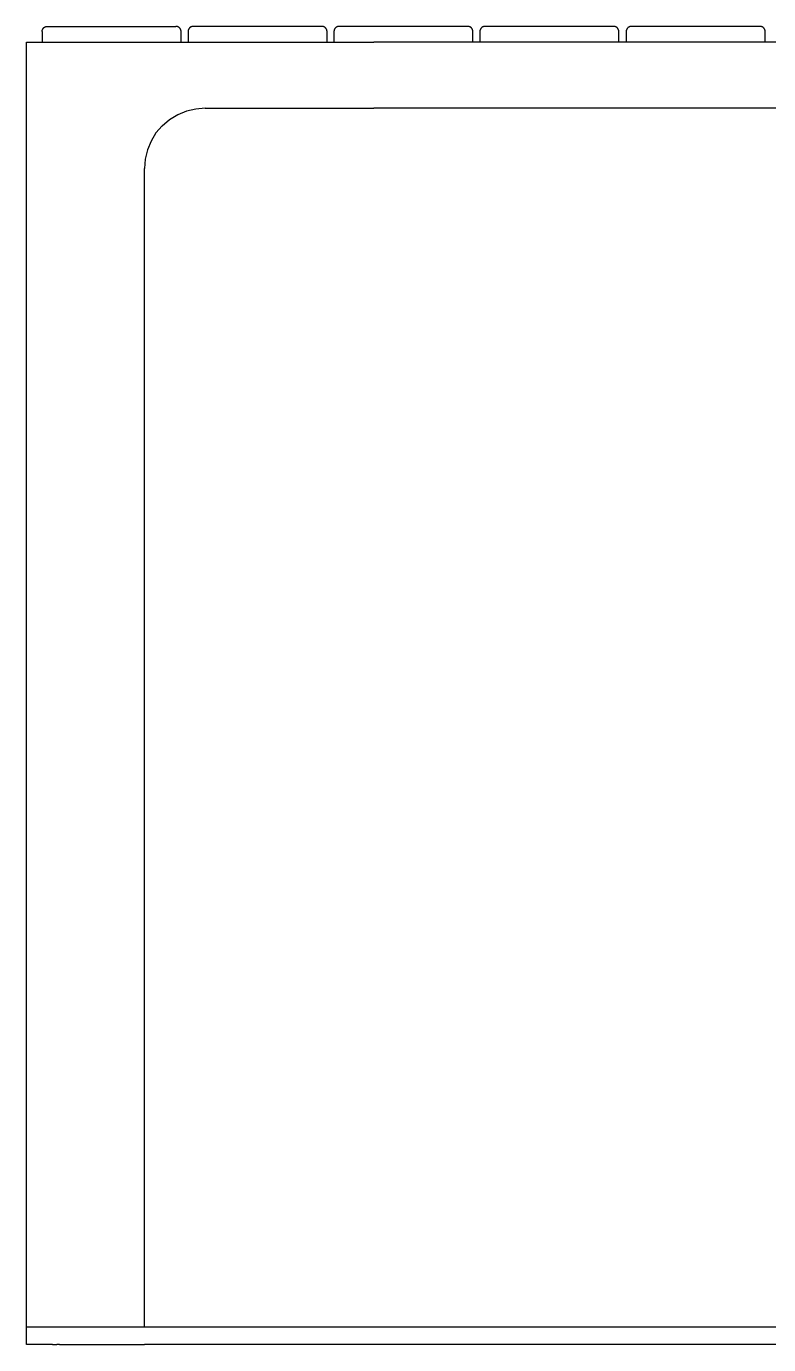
# Model space of a CAD drawing. Header units: millimetres. Extents: x 0 to 5466, y 0 to 3819.
# Drawn here: x 1096 to 1523, y 2344 to 3103 of the extents above; entities that cross this region are included whole.
import ezdxf

# ---------------------------------------------------------------- set-up
doc = ezdxf.new("R2010")
doc.units = ezdxf.units.MM
doc.header["$MEASUREMENT"] = 0
doc.layers.add('Domyślny', color=7, linetype='Continuous', true_color=0x000000)
doc.layers.add('Utwórz2D linie widoczne', color=7, linetype='Continuous', true_color=0x000000)

msp = doc.modelspace()

# ---------------------------------------------------------------- linework, layer by layer
at = {"layer": 'Domyślny'}
for p, q in [((1118.96, 2354.07, 3235.88), (1095.96, 2354.07, 3235.88)), ((1111.09, 2344.07, 3235.88), (1095.96, 2344.07, 3235.88))]:
    msp.add_line(p, q, dxfattribs=at)
at = {"layer": 'Utwórz2D linie widoczne'}
for p, q in [((1105.02, 3100.33, 3235.88), (1105.03, 3100.43, 3235.88)), ((1105.02, 3100.22, 3235.88), (1105.02, 3100.33, 3235.88)), ((1105.02, 3100.22, 3235.88), (1105.02, 3094.06, 3235.88)), ((1105.03, 3100.43, 3235.88), (1105.04, 3100.53, 3235.88)), ((1105.04, 3100.53, 3235.88), (1105.05, 3100.63, 3235.88)), ((1105.05, 3100.63, 3235.88), (1105.06, 3100.73, 3235.88)), ((1105.06, 3100.73, 3235.88), (1105.08, 3100.84, 3235.88)), ((1105.08, 3100.84, 3235.88), (1105.11, 3100.94, 3235.88)), ((1105.11, 3100.94, 3235.88), (1105.13, 3101.03, 3235.88)), ((1105.13, 3101.03, 3235.88), (1105.16, 3101.13, 3235.88)), ((1105.16, 3101.13, 3235.88), (1105.19, 3101.23, 3235.88)), ((1105.19, 3101.23, 3235.88), (1105.23, 3101.33, 3235.88)), ((1105.23, 3101.33, 3235.88), (1105.27, 3101.42, 3235.88)), ((1105.27, 3101.42, 3235.88), (1105.31, 3101.51, 3235.88)), ((1105.31, 3101.51, 3235.88), (1105.36, 3101.61, 3235.88)), ((1105.36, 3101.61, 3235.88), (1105.4, 3101.7, 3235.88)), ((1105.4, 3101.7, 3235.88), (1105.46, 3101.78, 3235.88)), ((1105.46, 3101.78, 3235.88), (1105.51, 3101.87, 3235.88)), ((1105.51, 3101.87, 3235.88), (1105.57, 3101.95, 3235.88)), ((1105.57, 3101.95, 3235.88), (1105.63, 3102.04, 3235.88)), ((1105.63, 3102.04, 3235.88), (1105.69, 3102.12, 3235.88)), ((1105.69, 3102.12, 3235.88), (1105.76, 3102.2, 3235.88)), ((1105.76, 3102.2, 3235.88), (1105.83, 3102.27, 3235.88)), ((1105.83, 3102.27, 3235.88), (1105.9, 3102.35, 3235.88)), ((1105.9, 3102.35, 3235.88), (1105.97, 3102.42, 3235.88)), ((1105.97, 3102.42, 3235.88), (1106.05, 3102.49, 3235.88)), ((1106.05, 3102.49, 3235.88), (1106.13, 3102.55, 3235.88)), ((1106.13, 3102.55, 3235.88), (1106.21, 3102.62, 3235.88)), ((1106.21, 3102.62, 3235.88), (1106.29, 3102.68, 3235.88)), ((1106.29, 3102.68, 3235.88), (1106.37, 3102.73, 3235.88)), ((1106.37, 3102.73, 3235.88), (1106.46, 3102.79, 3235.88)), ((1106.46, 3102.79, 3235.88), (1106.55, 3102.84, 3235.88)), ((1106.55, 3102.84, 3235.88), (1106.64, 3102.89, 3235.88)), ((1106.64, 3102.89, 3235.88), (1106.73, 3102.93, 3235.88)), ((1106.73, 3102.93, 3235.88), (1106.82, 3102.98, 3235.88)), ((1106.82, 3102.98, 3235.88), (1106.92, 3103.02, 3235.88)), ((1106.92, 3103.02, 3235.88), (1107.02, 3103.05, 3235.88)), ((1107.02, 3103.05, 3235.88), (1107.11, 3103.08, 3235.88)), ((1107.11, 3103.08, 3235.88), (1107.21, 3103.11, 3235.88)), ((1107.21, 3103.11, 3235.88), (1107.31, 3103.14, 3235.88)), ((1107.31, 3103.14, 3235.88), (1107.41, 3103.16, 3235.88)), ((1107.41, 3103.16, 3235.88), (1107.51, 3103.18, 3235.88)), ((1107.51, 3103.18, 3235.88), (1107.61, 3103.2, 3235.88)), ((1107.61, 3103.2, 3235.88), (1107.71, 3103.21, 3235.88)), ((1107.71, 3103.21, 3235.88), (1107.82, 3103.22, 3235.88)), ((1107.82, 3103.22, 3235.88), (1107.92, 3103.22, 3235.88)), ((1107.92, 3103.22, 3235.88), (1108.02, 3103.22, 3235.88)), ((1108.02, 3103.22, 3235.88), (1125.02, 3103.22, 3235.88)), ((1125.02, 3103.22, 3235.88), (1182.02, 3103.22, 3235.88)), ((1182.12, 3103.22, 3235.88), (1182.02, 3103.22, 3235.88)), ((1182.22, 3103.22, 3235.88), (1182.12, 3103.22, 3235.88)), ((1182.33, 3103.21, 3235.88), (1182.22, 3103.22, 3235.88)), ((1182.43, 3103.2, 3235.88), (1182.33, 3103.21, 3235.88)), ((1182.53, 3103.18, 3235.88), (1182.43, 3103.2, 3235.88)), ((1182.63, 3103.16, 3235.88), (1182.53, 3103.18, 3235.88)), ((1182.73, 3103.14, 3235.88), (1182.63, 3103.16, 3235.88)), ((1182.83, 3103.11, 3235.88), (1182.73, 3103.14, 3235.88)), ((1182.93, 3103.08, 3235.88), (1182.83, 3103.11, 3235.88)), ((1183.02, 3103.05, 3235.88), (1182.93, 3103.08, 3235.88)), ((1183.12, 3103.02, 3235.88), (1183.02, 3103.05, 3235.88)), ((1183.21, 3102.98, 3235.88), (1183.12, 3103.02, 3235.88)), ((1183.31, 3102.93, 3235.88), (1183.21, 3102.98, 3235.88)), ((1183.4, 3102.89, 3235.88), (1183.31, 3102.93, 3235.88)), ((1183.49, 3102.84, 3235.88), (1183.4, 3102.89, 3235.88)), ((1183.58, 3102.79, 3235.88), (1183.49, 3102.84, 3235.88)), ((1183.67, 3102.73, 3235.88), (1183.58, 3102.79, 3235.88)), ((1183.75, 3102.68, 3235.88), (1183.67, 3102.73, 3235.88)), ((1183.83, 3102.62, 3235.88), (1183.75, 3102.68, 3235.88)), ((1183.91, 3102.55, 3235.88), (1183.83, 3102.62, 3235.88)), ((1183.99, 3102.49, 3235.88), (1183.91, 3102.55, 3235.88)), ((1184.07, 3102.42, 3235.88), (1183.99, 3102.49, 3235.88)), ((1184.14, 3102.35, 3235.88), (1184.07, 3102.42, 3235.88)), ((1184.21, 3102.27, 3235.88), (1184.14, 3102.35, 3235.88)), ((1184.28, 3102.2, 3235.88), (1184.21, 3102.27, 3235.88)), ((1184.35, 3102.12, 3235.88), (1184.28, 3102.2, 3235.88)), ((1184.41, 3102.04, 3235.88), (1184.35, 3102.12, 3235.88)), ((1184.47, 3101.95, 3235.88), (1184.41, 3102.04, 3235.88)), ((1184.53, 3101.87, 3235.88), (1184.47, 3101.95, 3235.88)), ((1184.58, 3101.78, 3235.88), (1184.53, 3101.87, 3235.88)), ((1184.63, 3101.7, 3235.88), (1184.58, 3101.78, 3235.88)), ((1184.68, 3101.61, 3235.88), (1184.63, 3101.7, 3235.88)), ((1184.73, 3101.51, 3235.88), (1184.68, 3101.61, 3235.88)), ((1184.77, 3101.42, 3235.88), (1184.73, 3101.51, 3235.88)), ((1184.81, 3101.33, 3235.88), (1184.77, 3101.42, 3235.88)), ((1184.85, 3101.23, 3235.88), (1184.81, 3101.33, 3235.88)), ((1184.88, 3101.13, 3235.88), (1184.85, 3101.23, 3235.88)), ((1184.91, 3101.03, 3235.88), (1184.88, 3101.13, 3235.88)), ((1184.93, 3100.94, 3235.88), (1184.91, 3101.03, 3235.88)), ((1184.96, 3100.84, 3235.88), (1184.93, 3100.94, 3235.88)), ((1184.98, 3100.73, 3235.88), (1184.96, 3100.84, 3235.88)), ((1184.99, 3100.63, 3235.88), (1184.98, 3100.73, 3235.88)), ((1185, 3100.53, 3235.88), (1184.99, 3100.63, 3235.88)), ((1185.01, 3100.43, 3235.88), (1185, 3100.53, 3235.88)), ((1185.02, 3100.33, 3235.88), (1185.01, 3100.43, 3235.88)), ((1185.02, 3100.22, 3235.88), (1185.02, 3100.33, 3235.88)), ((1185.02, 3094.06, 3235.88), (1185.02, 3100.22, 3235.88)), ((1189.03, 3100.43, 3235.88), (1189.02, 3100.33, 3235.88)), ((1189.02, 3100.33, 3235.88), (1189.02, 3100.22, 3235.88)), ((1189.02, 3100.22, 3235.88), (1189.02, 3094.06, 3235.88)), ((1189.04, 3100.53, 3235.88), (1189.03, 3100.43, 3235.88)), ((1189.05, 3100.63, 3235.88), (1189.04, 3100.53, 3235.88)), ((1189.06, 3100.73, 3235.88), (1189.05, 3100.63, 3235.88)), ((1189.08, 3100.84, 3235.88), (1189.06, 3100.73, 3235.88)), ((1189.11, 3100.94, 3235.88), (1189.08, 3100.84, 3235.88)), ((1189.13, 3101.03, 3235.88), (1189.11, 3100.94, 3235.88)), ((1189.16, 3101.13, 3235.88), (1189.13, 3101.03, 3235.88)), ((1189.19, 3101.23, 3235.88), (1189.16, 3101.13, 3235.88)), ((1189.23, 3101.33, 3235.88), (1189.19, 3101.23, 3235.88)), ((1189.27, 3101.42, 3235.88), (1189.23, 3101.33, 3235.88)), ((1189.31, 3101.51, 3235.88), (1189.27, 3101.42, 3235.88)), ((1189.36, 3101.61, 3235.88), (1189.31, 3101.51, 3235.88)), ((1189.4, 3101.7, 3235.88), (1189.36, 3101.61, 3235.88)), ((1189.46, 3101.78, 3235.88), (1189.4, 3101.7, 3235.88)), ((1189.51, 3101.87, 3235.88), (1189.46, 3101.78, 3235.88)), ((1189.57, 3101.95, 3235.88), (1189.51, 3101.87, 3235.88)), ((1189.63, 3102.04, 3235.88), (1189.57, 3101.95, 3235.88)), ((1189.69, 3102.12, 3235.88), (1189.63, 3102.04, 3235.88)), ((1189.76, 3102.2, 3235.88), (1189.69, 3102.12, 3235.88)), ((1189.83, 3102.27, 3235.88), (1189.76, 3102.2, 3235.88)), ((1189.9, 3102.35, 3235.88), (1189.83, 3102.27, 3235.88)), ((1189.97, 3102.42, 3235.88), (1189.9, 3102.35, 3235.88)), ((1190.05, 3102.49, 3235.88), (1189.97, 3102.42, 3235.88)), ((1190.13, 3102.55, 3235.88), (1190.05, 3102.49, 3235.88)), ((1190.21, 3102.62, 3235.88), (1190.13, 3102.55, 3235.88)), ((1190.29, 3102.68, 3235.88), (1190.21, 3102.62, 3235.88)), ((1190.37, 3102.73, 3235.88), (1190.29, 3102.68, 3235.88)), ((1190.46, 3102.79, 3235.88), (1190.37, 3102.73, 3235.88)), ((1190.55, 3102.84, 3235.88), (1190.46, 3102.79, 3235.88)), ((1190.64, 3102.89, 3235.88), (1190.55, 3102.84, 3235.88)), ((1190.73, 3102.93, 3235.88), (1190.64, 3102.89, 3235.88)), ((1190.82, 3102.98, 3235.88), (1190.73, 3102.93, 3235.88)), ((1190.92, 3103.02, 3235.88), (1190.82, 3102.98, 3235.88)), ((1191.02, 3103.05, 3235.88), (1190.92, 3103.02, 3235.88)), ((1191.11, 3103.08, 3235.88), (1191.02, 3103.05, 3235.88)), ((1191.21, 3103.11, 3235.88), (1191.11, 3103.08, 3235.88)), ((1191.31, 3103.14, 3235.88), (1191.21, 3103.11, 3235.88)), ((1191.41, 3103.16, 3235.88), (1191.31, 3103.14, 3235.88)), ((1191.51, 3103.18, 3235.88), (1191.41, 3103.16, 3235.88)), ((1191.61, 3103.2, 3235.88), (1191.51, 3103.18, 3235.88)), ((1191.71, 3103.21, 3235.88), (1191.61, 3103.2, 3235.88)), ((1191.82, 3103.22, 3235.88), (1191.71, 3103.21, 3235.88)), ((1191.92, 3103.22, 3235.88), (1191.82, 3103.22, 3235.88)), ((1192.02, 3103.22, 3235.88), (1191.92, 3103.22, 3235.88)), ((1266.02, 3103.22, 3235.88), (1192.02, 3103.22, 3235.88)), ((1266.12, 3103.22, 3235.88), (1266.02, 3103.22, 3235.88)), ((1266.22, 3103.22, 3235.88), (1266.12, 3103.22, 3235.88)), ((1266.33, 3103.21, 3235.88), (1266.22, 3103.22, 3235.88)), ((1266.43, 3103.2, 3235.88), (1266.33, 3103.21, 3235.88)), ((1266.53, 3103.18, 3235.88), (1266.43, 3103.2, 3235.88)), ((1266.63, 3103.16, 3235.88), (1266.53, 3103.18, 3235.88)), ((1266.73, 3103.14, 3235.88), (1266.63, 3103.16, 3235.88)), ((1266.83, 3103.11, 3235.88), (1266.73, 3103.14, 3235.88)), ((1266.93, 3103.08, 3235.88), (1266.83, 3103.11, 3235.88)), ((1267.02, 3103.05, 3235.88), (1266.93, 3103.08, 3235.88)), ((1267.12, 3103.02, 3235.88), (1267.02, 3103.05, 3235.88)), ((1267.21, 3102.98, 3235.88), (1267.12, 3103.02, 3235.88)), ((1267.31, 3102.93, 3235.88), (1267.21, 3102.98, 3235.88)), ((1267.4, 3102.89, 3235.88), (1267.31, 3102.93, 3235.88)), ((1267.49, 3102.84, 3235.88), (1267.4, 3102.89, 3235.88)), ((1267.58, 3102.79, 3235.88), (1267.49, 3102.84, 3235.88)), ((1267.67, 3102.73, 3235.88), (1267.58, 3102.79, 3235.88)), ((1267.75, 3102.68, 3235.88), (1267.67, 3102.73, 3235.88)), ((1267.83, 3102.62, 3235.88), (1267.75, 3102.68, 3235.88)), ((1267.91, 3102.55, 3235.88), (1267.83, 3102.62, 3235.88)), ((1267.99, 3102.49, 3235.88), (1267.91, 3102.55, 3235.88)), ((1268.07, 3102.42, 3235.88), (1267.99, 3102.49, 3235.88)), ((1268.14, 3102.35, 3235.88), (1268.07, 3102.42, 3235.88)), ((1268.21, 3102.27, 3235.88), (1268.14, 3102.35, 3235.88)), ((1268.28, 3102.2, 3235.88), (1268.21, 3102.27, 3235.88)), ((1268.35, 3102.12, 3235.88), (1268.28, 3102.2, 3235.88)), ((1268.41, 3102.04, 3235.88), (1268.35, 3102.12, 3235.88)), ((1268.47, 3101.95, 3235.88), (1268.41, 3102.04, 3235.88)), ((1268.53, 3101.87, 3235.88), (1268.47, 3101.95, 3235.88)), ((1268.58, 3101.78, 3235.88), (1268.53, 3101.87, 3235.88)), ((1268.63, 3101.7, 3235.88), (1268.58, 3101.78, 3235.88)), ((1268.68, 3101.61, 3235.88), (1268.63, 3101.7, 3235.88)), ((1268.73, 3101.51, 3235.88), (1268.68, 3101.61, 3235.88)), ((1268.77, 3101.42, 3235.88), (1268.73, 3101.51, 3235.88)), ((1268.81, 3101.33, 3235.88), (1268.77, 3101.42, 3235.88)), ((1268.85, 3101.23, 3235.88), (1268.81, 3101.33, 3235.88)), ((1268.88, 3101.13, 3235.88), (1268.85, 3101.23, 3235.88)), ((1268.91, 3101.03, 3235.88), (1268.88, 3101.13, 3235.88)), ((1268.93, 3100.94, 3235.88), (1268.91, 3101.03, 3235.88)), ((1268.96, 3100.84, 3235.88), (1268.93, 3100.94, 3235.88)), ((1268.98, 3100.73, 3235.88), (1268.96, 3100.84, 3235.88)), ((1268.99, 3100.63, 3235.88), (1268.98, 3100.73, 3235.88)), ((1269, 3100.53, 3235.88), (1268.99, 3100.63, 3235.88)), ((1269.01, 3100.43, 3235.88), (1269, 3100.53, 3235.88)), ((1269.02, 3100.33, 3235.88), (1269.01, 3100.43, 3235.88)), ((1269.02, 3100.22, 3235.88), (1269.02, 3100.33, 3235.88)), ((1269.02, 3094.06, 3235.88), (1269.02, 3100.22, 3235.88)), ((1272.99, 3100.33, 3235.88), (1272.98, 3100.22, 3235.88)), ((1272.98, 3100.22, 3235.88), (1272.98, 3094.06, 3235.88)), ((1273, 3100.53, 3235.88), (1272.99, 3100.43, 3235.88)), ((1272.99, 3100.43, 3235.88), (1272.99, 3100.33, 3235.88)), ((1273.01, 3100.63, 3235.88), (1273, 3100.53, 3235.88)), ((1273.03, 3100.73, 3235.88), (1273.01, 3100.63, 3235.88)), ((1273.05, 3100.84, 3235.88), (1273.03, 3100.73, 3235.88)), ((1273.07, 3100.94, 3235.88), (1273.05, 3100.84, 3235.88)), ((1273.1, 3101.03, 3235.88), (1273.07, 3100.94, 3235.88)), ((1273.12, 3101.13, 3235.88), (1273.1, 3101.03, 3235.88)), ((1273.16, 3101.23, 3235.88), (1273.12, 3101.13, 3235.88)), ((1273.19, 3101.33, 3235.88), (1273.16, 3101.23, 3235.88)), ((1273.23, 3101.42, 3235.88), (1273.19, 3101.33, 3235.88)), ((1273.27, 3101.51, 3235.88), (1273.23, 3101.42, 3235.88)), ((1273.32, 3101.61, 3235.88), (1273.27, 3101.51, 3235.88)), ((1273.37, 3101.7, 3235.88), (1273.32, 3101.61, 3235.88)), ((1273.42, 3101.78, 3235.88), (1273.37, 3101.7, 3235.88)), ((1273.48, 3101.87, 3235.88), (1273.42, 3101.78, 3235.88)), ((1273.53, 3101.95, 3235.88), (1273.48, 3101.87, 3235.88)), ((1273.59, 3102.04, 3235.88), (1273.53, 3101.95, 3235.88)), ((1273.66, 3102.12, 3235.88), (1273.59, 3102.04, 3235.88)), ((1273.72, 3102.2, 3235.88), (1273.66, 3102.12, 3235.88)), ((1273.79, 3102.27, 3235.88), (1273.72, 3102.2, 3235.88)), ((1273.86, 3102.35, 3235.88), (1273.79, 3102.27, 3235.88)), ((1273.94, 3102.42, 3235.88), (1273.86, 3102.35, 3235.88)), ((1274.01, 3102.49, 3235.88), (1273.94, 3102.42, 3235.88)), ((1274.09, 3102.55, 3235.88), (1274.01, 3102.49, 3235.88)), ((1274.17, 3102.62, 3235.88), (1274.09, 3102.55, 3235.88)), ((1274.25, 3102.68, 3235.88), (1274.17, 3102.62, 3235.88)), ((1274.34, 3102.73, 3235.88), (1274.25, 3102.68, 3235.88)), ((1274.43, 3102.79, 3235.88), (1274.34, 3102.73, 3235.88)), ((1274.51, 3102.84, 3235.88), (1274.43, 3102.79, 3235.88)), ((1274.6, 3102.89, 3235.88), (1274.51, 3102.84, 3235.88)), ((1274.7, 3102.93, 3235.88), (1274.6, 3102.89, 3235.88)), ((1274.79, 3102.98, 3235.88), (1274.7, 3102.93, 3235.88)), ((1274.88, 3103.02, 3235.88), (1274.79, 3102.98, 3235.88)), ((1274.98, 3103.05, 3235.88), (1274.88, 3103.02, 3235.88)), ((1275.08, 3103.08, 3235.88), (1274.98, 3103.05, 3235.88)), ((1275.17, 3103.11, 3235.88), (1275.08, 3103.08, 3235.88)), ((1275.27, 3103.14, 3235.88), (1275.17, 3103.11, 3235.88)), ((1275.37, 3103.16, 3235.88), (1275.27, 3103.14, 3235.88)), ((1275.47, 3103.18, 3235.88), (1275.37, 3103.16, 3235.88)), ((1275.58, 3103.2, 3235.88), (1275.47, 3103.18, 3235.88)), ((1275.68, 3103.21, 3235.88), (1275.58, 3103.2, 3235.88)), ((1275.78, 3103.22, 3235.88), (1275.68, 3103.21, 3235.88)), ((1275.88, 3103.22, 3235.88), (1275.78, 3103.22, 3235.88)), ((1275.98, 3103.22, 3235.88), (1275.88, 3103.22, 3235.88)), ((1349.98, 3103.22, 3235.88), (1275.98, 3103.22, 3235.88)), ((1350.09, 3103.22, 3235.88), (1349.98, 3103.22, 3235.88)), ((1350.19, 3103.22, 3235.88), (1350.09, 3103.22, 3235.88)), ((1350.29, 3103.21, 3235.88), (1350.19, 3103.22, 3235.88)), ((1350.39, 3103.2, 3235.88), (1350.29, 3103.21, 3235.88)), ((1350.49, 3103.18, 3235.88), (1350.39, 3103.2, 3235.88)), ((1350.59, 3103.16, 3235.88), (1350.49, 3103.18, 3235.88)), ((1350.69, 3103.14, 3235.88), (1350.59, 3103.16, 3235.88)), ((1350.79, 3103.11, 3235.88), (1350.69, 3103.14, 3235.88)), ((1350.89, 3103.08, 3235.88), (1350.79, 3103.11, 3235.88)), ((1350.99, 3103.05, 3235.88), (1350.89, 3103.08, 3235.88)), ((1351.08, 3103.02, 3235.88), (1350.99, 3103.05, 3235.88)), ((1351.18, 3102.98, 3235.88), (1351.08, 3103.02, 3235.88)), ((1351.27, 3102.93, 3235.88), (1351.18, 3102.98, 3235.88)), ((1351.36, 3102.89, 3235.88), (1351.27, 3102.93, 3235.88)), ((1351.45, 3102.84, 3235.88), (1351.36, 3102.89, 3235.88)), ((1351.54, 3102.79, 3235.88), (1351.45, 3102.84, 3235.88)), ((1351.63, 3102.73, 3235.88), (1351.54, 3102.79, 3235.88)), ((1351.71, 3102.68, 3235.88), (1351.63, 3102.73, 3235.88)), ((1351.8, 3102.62, 3235.88), (1351.71, 3102.68, 3235.88)), ((1351.88, 3102.55, 3235.88), (1351.8, 3102.62, 3235.88)), ((1351.96, 3102.49, 3235.88), (1351.88, 3102.55, 3235.88)), ((1352.03, 3102.42, 3235.88), (1351.96, 3102.49, 3235.88)), ((1352.11, 3102.35, 3235.88), (1352.03, 3102.42, 3235.88)), ((1352.18, 3102.27, 3235.88), (1352.11, 3102.35, 3235.88)), ((1352.25, 3102.2, 3235.88), (1352.18, 3102.27, 3235.88)), ((1352.31, 3102.12, 3235.88), (1352.25, 3102.2, 3235.88)), ((1352.37, 3102.04, 3235.88), (1352.31, 3102.12, 3235.88)), ((1352.44, 3101.95, 3235.88), (1352.37, 3102.04, 3235.88)), ((1352.49, 3101.87, 3235.88), (1352.44, 3101.95, 3235.88)), ((1352.55, 3101.78, 3235.88), (1352.49, 3101.87, 3235.88)), ((1352.6, 3101.7, 3235.88), (1352.55, 3101.78, 3235.88)), ((1352.65, 3101.61, 3235.88), (1352.6, 3101.7, 3235.88)), ((1352.69, 3101.51, 3235.88), (1352.65, 3101.61, 3235.88)), ((1352.74, 3101.42, 3235.88), (1352.69, 3101.51, 3235.88)), ((1352.78, 3101.33, 3235.88), (1352.74, 3101.42, 3235.88)), ((1352.81, 3101.23, 3235.88), (1352.78, 3101.33, 3235.88)), ((1352.84, 3101.13, 3235.88), (1352.81, 3101.23, 3235.88)), ((1352.87, 3101.03, 3235.88), (1352.84, 3101.13, 3235.88)), ((1352.9, 3100.94, 3235.88), (1352.87, 3101.03, 3235.88)), ((1352.92, 3100.84, 3235.88), (1352.9, 3100.94, 3235.88)), ((1352.94, 3100.73, 3235.88), (1352.92, 3100.84, 3235.88)), ((1352.96, 3100.63, 3235.88), (1352.94, 3100.73, 3235.88)), ((1352.97, 3100.53, 3235.88), (1352.96, 3100.63, 3235.88)), ((1352.98, 3100.43, 3235.88), (1352.97, 3100.53, 3235.88)), ((1352.98, 3100.33, 3235.88), (1352.98, 3100.43, 3235.88)), ((1352.98, 3100.22, 3235.88), (1352.98, 3100.33, 3235.88)), ((1352.98, 3094.06, 3235.88), (1352.98, 3100.22, 3235.88)), ((1356.99, 3100.33, 3235.88), (1356.98, 3100.22, 3235.88)), ((1356.98, 3100.22, 3235.88), (1356.98, 3094.06, 3235.88)), ((1357, 3100.53, 3235.88), (1356.99, 3100.43, 3235.88)), ((1356.99, 3100.43, 3235.88), (1356.99, 3100.33, 3235.88)), ((1357.01, 3100.63, 3235.88), (1357, 3100.53, 3235.88)), ((1357.03, 3100.73, 3235.88), (1357.01, 3100.63, 3235.88)), ((1357.05, 3100.84, 3235.88), (1357.03, 3100.73, 3235.88)), ((1357.07, 3100.94, 3235.88), (1357.05, 3100.84, 3235.88)), ((1357.1, 3101.03, 3235.88), (1357.07, 3100.94, 3235.88)), ((1357.12, 3101.13, 3235.88), (1357.1, 3101.03, 3235.88)), ((1357.16, 3101.23, 3235.88), (1357.12, 3101.13, 3235.88)), ((1357.19, 3101.33, 3235.88), (1357.16, 3101.23, 3235.88)), ((1357.23, 3101.42, 3235.88), (1357.19, 3101.33, 3235.88)), ((1357.27, 3101.51, 3235.88), (1357.23, 3101.42, 3235.88)), ((1357.32, 3101.61, 3235.88), (1357.27, 3101.51, 3235.88)), ((1357.37, 3101.7, 3235.88), (1357.32, 3101.61, 3235.88)), ((1357.42, 3101.78, 3235.88), (1357.37, 3101.7, 3235.88)), ((1357.48, 3101.87, 3235.88), (1357.42, 3101.78, 3235.88)), ((1357.53, 3101.95, 3235.88), (1357.48, 3101.87, 3235.88)), ((1357.59, 3102.04, 3235.88), (1357.53, 3101.95, 3235.88)), ((1357.66, 3102.12, 3235.88), (1357.59, 3102.04, 3235.88)), ((1357.72, 3102.2, 3235.88), (1357.66, 3102.12, 3235.88)), ((1357.79, 3102.27, 3235.88), (1357.72, 3102.2, 3235.88)), ((1357.86, 3102.35, 3235.88), (1357.79, 3102.27, 3235.88)), ((1357.94, 3102.42, 3235.88), (1357.86, 3102.35, 3235.88)), ((1358.01, 3102.49, 3235.88), (1357.94, 3102.42, 3235.88)), ((1358.09, 3102.55, 3235.88), (1358.01, 3102.49, 3235.88)), ((1358.17, 3102.62, 3235.88), (1358.09, 3102.55, 3235.88)), ((1358.25, 3102.68, 3235.88), (1358.17, 3102.62, 3235.88)), ((1358.34, 3102.73, 3235.88), (1358.25, 3102.68, 3235.88)), ((1358.43, 3102.79, 3235.88), (1358.34, 3102.73, 3235.88)), ((1358.51, 3102.84, 3235.88), (1358.43, 3102.79, 3235.88)), ((1358.6, 3102.89, 3235.88), (1358.51, 3102.84, 3235.88)), ((1358.7, 3102.93, 3235.88), (1358.6, 3102.89, 3235.88)), ((1358.79, 3102.98, 3235.88), (1358.7, 3102.93, 3235.88)), ((1358.88, 3103.02, 3235.88), (1358.79, 3102.98, 3235.88)), ((1358.98, 3103.05, 3235.88), (1358.88, 3103.02, 3235.88)), ((1359.08, 3103.08, 3235.88), (1358.98, 3103.05, 3235.88)), ((1359.17, 3103.11, 3235.88), (1359.08, 3103.08, 3235.88)), ((1359.27, 3103.14, 3235.88), (1359.17, 3103.11, 3235.88)), ((1359.37, 3103.16, 3235.88), (1359.27, 3103.14, 3235.88)), ((1359.47, 3103.18, 3235.88), (1359.37, 3103.16, 3235.88)), ((1359.58, 3103.2, 3235.88), (1359.47, 3103.18, 3235.88)), ((1359.68, 3103.21, 3235.88), (1359.58, 3103.2, 3235.88)), ((1359.78, 3103.22, 3235.88), (1359.68, 3103.21, 3235.88)), ((1359.88, 3103.22, 3235.88), (1359.78, 3103.22, 3235.88)), ((1359.98, 3103.22, 3235.88), (1359.88, 3103.22, 3235.88)), ((1433.98, 3103.22, 3235.88), (1359.98, 3103.22, 3235.88)), ((1434.09, 3103.22, 3235.88), (1433.98, 3103.22, 3235.88)), ((1434.19, 3103.22, 3235.88), (1434.09, 3103.22, 3235.88)), ((1434.29, 3103.21, 3235.88), (1434.19, 3103.22, 3235.88)), ((1434.39, 3103.2, 3235.88), (1434.29, 3103.21, 3235.88)), ((1434.49, 3103.18, 3235.88), (1434.39, 3103.2, 3235.88)), ((1434.59, 3103.16, 3235.88), (1434.49, 3103.18, 3235.88)), ((1434.69, 3103.14, 3235.88), (1434.59, 3103.16, 3235.88)), ((1434.79, 3103.11, 3235.88), (1434.69, 3103.14, 3235.88)), ((1434.89, 3103.08, 3235.88), (1434.79, 3103.11, 3235.88)), ((1434.99, 3103.05, 3235.88), (1434.89, 3103.08, 3235.88)), ((1435.08, 3103.02, 3235.88), (1434.99, 3103.05, 3235.88)), ((1435.18, 3102.98, 3235.88), (1435.08, 3103.02, 3235.88)), ((1435.27, 3102.93, 3235.88), (1435.18, 3102.98, 3235.88)), ((1435.36, 3102.89, 3235.88), (1435.27, 3102.93, 3235.88)), ((1435.45, 3102.84, 3235.88), (1435.36, 3102.89, 3235.88)), ((1435.54, 3102.79, 3235.88), (1435.45, 3102.84, 3235.88)), ((1435.63, 3102.73, 3235.88), (1435.54, 3102.79, 3235.88)), ((1435.71, 3102.68, 3235.88), (1435.63, 3102.73, 3235.88)), ((1435.8, 3102.62, 3235.88), (1435.71, 3102.68, 3235.88)), ((1435.88, 3102.55, 3235.88), (1435.8, 3102.62, 3235.88)), ((1435.96, 3102.49, 3235.88), (1435.88, 3102.55, 3235.88)), ((1436.03, 3102.42, 3235.88), (1435.96, 3102.49, 3235.88)), ((1436.11, 3102.35, 3235.88), (1436.03, 3102.42, 3235.88)), ((1436.18, 3102.27, 3235.88), (1436.11, 3102.35, 3235.88)), ((1436.25, 3102.2, 3235.88), (1436.18, 3102.27, 3235.88)), ((1436.31, 3102.12, 3235.88), (1436.25, 3102.2, 3235.88)), ((1436.37, 3102.04, 3235.88), (1436.31, 3102.12, 3235.88)), ((1436.44, 3101.95, 3235.88), (1436.37, 3102.04, 3235.88)), ((1436.49, 3101.87, 3235.88), (1436.44, 3101.95, 3235.88)), ((1436.55, 3101.78, 3235.88), (1436.49, 3101.87, 3235.88)), ((1436.6, 3101.7, 3235.88), (1436.55, 3101.78, 3235.88)), ((1436.65, 3101.61, 3235.88), (1436.6, 3101.7, 3235.88)), ((1436.69, 3101.51, 3235.88), (1436.65, 3101.61, 3235.88)), ((1436.74, 3101.42, 3235.88), (1436.69, 3101.51, 3235.88)), ((1436.78, 3101.33, 3235.88), (1436.74, 3101.42, 3235.88)), ((1436.81, 3101.23, 3235.88), (1436.78, 3101.33, 3235.88)), ((1436.84, 3101.13, 3235.88), (1436.81, 3101.23, 3235.88)), ((1436.87, 3101.03, 3235.88), (1436.84, 3101.13, 3235.88)), ((1436.9, 3100.94, 3235.88), (1436.87, 3101.03, 3235.88)), ((1436.92, 3100.84, 3235.88), (1436.9, 3100.94, 3235.88)), ((1436.94, 3100.73, 3235.88), (1436.92, 3100.84, 3235.88)), ((1436.96, 3100.63, 3235.88), (1436.94, 3100.73, 3235.88)), ((1436.97, 3100.53, 3235.88), (1436.96, 3100.63, 3235.88)), ((1436.98, 3100.43, 3235.88), (1436.97, 3100.53, 3235.88)), ((1436.98, 3100.33, 3235.88), (1436.98, 3100.43, 3235.88)), ((1436.98, 3100.22, 3235.88), (1436.98, 3100.33, 3235.88)), ((1436.98, 3094.06, 3235.88), (1436.98, 3100.22, 3235.88)), ((1441.23, 3100.43, 3235.88), (1441.22, 3100.33, 3235.88)), ((1441.22, 3100.33, 3235.88), (1441.22, 3100.22, 3235.88)), ((1441.22, 3100.22, 3235.88), (1441.22, 3094.06, 3235.88)), ((1441.25, 3100.63, 3235.88), (1441.23, 3100.53, 3235.88)), ((1441.23, 3100.53, 3235.88), (1441.23, 3100.43, 3235.88)), ((1441.26, 3100.73, 3235.88), (1441.25, 3100.63, 3235.88)), ((1441.28, 3100.84, 3235.88), (1441.26, 3100.73, 3235.88)), ((1441.3, 3100.94, 3235.88), (1441.28, 3100.84, 3235.88)), ((1441.33, 3101.03, 3235.88), (1441.3, 3100.94, 3235.88)), ((1441.36, 3101.13, 3235.88), (1441.33, 3101.03, 3235.88)), ((1441.39, 3101.23, 3235.88), (1441.36, 3101.13, 3235.88)), ((1441.43, 3101.33, 3235.88), (1441.39, 3101.23, 3235.88)), ((1441.47, 3101.42, 3235.88), (1441.43, 3101.33, 3235.88)), ((1441.51, 3101.51, 3235.88), (1441.47, 3101.42, 3235.88)), ((1441.56, 3101.61, 3235.88), (1441.51, 3101.51, 3235.88)), ((1441.6, 3101.7, 3235.88), (1441.56, 3101.61, 3235.88)), ((1441.66, 3101.78, 3235.88), (1441.6, 3101.7, 3235.88)), ((1441.71, 3101.87, 3235.88), (1441.66, 3101.78, 3235.88)), ((1441.77, 3101.95, 3235.88), (1441.71, 3101.87, 3235.88)), ((1441.83, 3102.04, 3235.88), (1441.77, 3101.95, 3235.88)), ((1441.89, 3102.12, 3235.88), (1441.83, 3102.04, 3235.88)), ((1441.96, 3102.2, 3235.88), (1441.89, 3102.12, 3235.88)), ((1442.03, 3102.27, 3235.88), (1441.96, 3102.2, 3235.88)), ((1442.1, 3102.35, 3235.88), (1442.03, 3102.27, 3235.88)), ((1442.17, 3102.42, 3235.88), (1442.1, 3102.35, 3235.88)), ((1442.25, 3102.49, 3235.88), (1442.17, 3102.42, 3235.88)), ((1442.33, 3102.55, 3235.88), (1442.25, 3102.49, 3235.88)), ((1442.41, 3102.62, 3235.88), (1442.33, 3102.55, 3235.88)), ((1442.49, 3102.68, 3235.88), (1442.41, 3102.62, 3235.88)), ((1442.57, 3102.73, 3235.88), (1442.49, 3102.68, 3235.88)), ((1442.66, 3102.79, 3235.88), (1442.57, 3102.73, 3235.88)), ((1442.75, 3102.84, 3235.88), (1442.66, 3102.79, 3235.88)), ((1442.84, 3102.89, 3235.88), (1442.75, 3102.84, 3235.88)), ((1442.93, 3102.93, 3235.88), (1442.84, 3102.89, 3235.88)), ((1443.02, 3102.98, 3235.88), (1442.93, 3102.93, 3235.88)), ((1443.12, 3103.02, 3235.88), (1443.02, 3102.98, 3235.88)), ((1443.21, 3103.05, 3235.88), (1443.12, 3103.02, 3235.88)), ((1443.31, 3103.08, 3235.88), (1443.21, 3103.05, 3235.88)), ((1443.41, 3103.11, 3235.88), (1443.31, 3103.08, 3235.88)), ((1443.51, 3103.14, 3235.88), (1443.41, 3103.11, 3235.88)), ((1443.61, 3103.16, 3235.88), (1443.51, 3103.14, 3235.88)), ((1443.71, 3103.18, 3235.88), (1443.61, 3103.16, 3235.88)), ((1443.81, 3103.2, 3235.88), (1443.71, 3103.18, 3235.88)), ((1443.91, 3103.21, 3235.88), (1443.81, 3103.2, 3235.88)), ((1444.01, 3103.22, 3235.88), (1443.91, 3103.21, 3235.88)), ((1444.12, 3103.22, 3235.88), (1444.01, 3103.22, 3235.88)), ((1444.22, 3103.22, 3235.88), (1444.12, 3103.22, 3235.88)), ((1518.22, 3103.22, 3235.88), (1444.22, 3103.22, 3235.88)), ((1518.32, 3103.22, 3235.88), (1518.22, 3103.22, 3235.88)), ((1518.42, 3103.22, 3235.88), (1518.32, 3103.22, 3235.88)), ((1518.53, 3103.21, 3235.88), (1518.42, 3103.22, 3235.88)), ((1518.63, 3103.2, 3235.88), (1518.53, 3103.21, 3235.88)), ((1518.73, 3103.18, 3235.88), (1518.63, 3103.2, 3235.88)), ((1518.83, 3103.16, 3235.88), (1518.73, 3103.18, 3235.88)), ((1518.93, 3103.14, 3235.88), (1518.83, 3103.16, 3235.88)), ((1519.03, 3103.11, 3235.88), (1518.93, 3103.14, 3235.88)), ((1519.13, 3103.08, 3235.88), (1519.03, 3103.11, 3235.88)), ((1519.22, 3103.05, 3235.88), (1519.13, 3103.08, 3235.88)), ((1519.32, 3103.02, 3235.88), (1519.22, 3103.05, 3235.88)), ((1519.41, 3102.98, 3235.88), (1519.32, 3103.02, 3235.88)), ((1519.51, 3102.93, 3235.88), (1519.41, 3102.98, 3235.88)), ((1519.6, 3102.89, 3235.88), (1519.51, 3102.93, 3235.88)), ((1519.69, 3102.84, 3235.88), (1519.6, 3102.89, 3235.88)), ((1519.78, 3102.79, 3235.88), (1519.69, 3102.84, 3235.88)), ((1519.86, 3102.73, 3235.88), (1519.78, 3102.79, 3235.88)), ((1519.95, 3102.68, 3235.88), (1519.86, 3102.73, 3235.88)), ((1520.03, 3102.62, 3235.88), (1519.95, 3102.68, 3235.88)), ((1520.11, 3102.55, 3235.88), (1520.03, 3102.62, 3235.88)), ((1520.19, 3102.49, 3235.88), (1520.11, 3102.55, 3235.88)), ((1520.27, 3102.42, 3235.88), (1520.19, 3102.49, 3235.88)), ((1520.34, 3102.35, 3235.88), (1520.27, 3102.42, 3235.88)), ((1520.41, 3102.27, 3235.88), (1520.34, 3102.35, 3235.88)), ((1520.48, 3102.2, 3235.88), (1520.41, 3102.27, 3235.88)), ((1520.55, 3102.12, 3235.88), (1520.48, 3102.2, 3235.88)), ((1520.61, 3102.04, 3235.88), (1520.55, 3102.12, 3235.88)), ((1520.67, 3101.95, 3235.88), (1520.61, 3102.04, 3235.88)), ((1520.73, 3101.87, 3235.88), (1520.67, 3101.95, 3235.88)), ((1520.78, 3101.78, 3235.88), (1520.73, 3101.87, 3235.88)), ((1520.83, 3101.7, 3235.88), (1520.78, 3101.78, 3235.88)), ((1520.88, 3101.61, 3235.88), (1520.83, 3101.7, 3235.88)), ((1520.93, 3101.51, 3235.88), (1520.88, 3101.61, 3235.88)), ((1520.97, 3101.42, 3235.88), (1520.93, 3101.51, 3235.88)), ((1521.01, 3101.33, 3235.88), (1520.97, 3101.42, 3235.88)), ((1521.05, 3101.23, 3235.88), (1521.01, 3101.33, 3235.88)), ((1521.08, 3101.13, 3235.88), (1521.05, 3101.23, 3235.88)), ((1521.11, 3101.03, 3235.88), (1521.08, 3101.13, 3235.88)), ((1521.13, 3100.94, 3235.88), (1521.11, 3101.03, 3235.88)), ((1521.16, 3100.84, 3235.88), (1521.13, 3100.94, 3235.88)), ((1521.18, 3100.73, 3235.88), (1521.16, 3100.84, 3235.88)), ((1521.19, 3100.63, 3235.88), (1521.18, 3100.73, 3235.88)), ((1521.2, 3100.53, 3235.88), (1521.19, 3100.63, 3235.88)), ((1521.21, 3100.43, 3235.88), (1521.2, 3100.53, 3235.88)), ((1521.22, 3100.33, 3235.88), (1521.21, 3100.43, 3235.88)), ((1521.22, 3100.22, 3235.88), (1521.22, 3100.33, 3235.88)), ((1521.22, 3094.06, 3235.88), (1521.22, 3100.22, 3235.88)), ((1095.96, 2344.07, 3235.88), (1095.96, 3094.06, 3235.88)), ((1095.96, 3094.06, 3235.88), (1096.24, 3094.06, 3235.88)), ((1096.24, 3094.06, 3235.88), (1097.08, 3094.06, 3235.88)), ((1097.08, 3094.06, 3235.88), (1098.47, 3094.06, 3235.88)), ((1098.47, 3094.06, 3235.88), (1100.35, 3094.06, 3235.88)), ((1100.35, 3094.06, 3235.88), (1102.7, 3094.06, 3235.88)), ((1102.7, 3094.06, 3235.88), (1105.44, 3094.06, 3235.88)), ((1105.44, 3094.06, 3235.88), (1108.52, 3094.06, 3235.88)), ((1108.52, 3094.06, 3235.88), (1111.85, 3094.06, 3235.88)), ((1111.85, 3094.06, 3235.88), (1115.36, 3094.06, 3235.88)), ((1115.36, 3094.06, 3235.88), (1118.96, 3094.06, 3235.88)), ((1118.96, 3094.06, 3235.88), (1163.96, 3094.06, 3235.88)), ((1163.96, 3094.06, 3235.88), (1295.96, 3094.06, 3235.88)), ((1750.96, 3094.06, 3235.88), (1295.96, 3094.06, 3235.88)), ((1183.07, 3052.25, 3235.88), (1178.39, 3049.38, 3235.88)), ((1188.14, 3054.35, 3235.88), (1183.07, 3052.25, 3235.88)), ((1193.48, 3055.63, 3235.88), (1188.14, 3054.35, 3235.88)), ((1198.96, 3056.06, 3235.88), (1193.48, 3055.63, 3235.88)), ((1198.96, 3056.06, 3235.88), (1295.96, 3056.06, 3235.88)), ((1750.96, 3056.06, 3235.88), (1295.96, 3056.06, 3235.88)), ((1174.03, 3045.99, 3235.88), (1170.53, 3041.83, 3235.88)), ((1174.21, 3045.81, 3235.88), (1174.03, 3045.99, 3235.88)), ((1178.39, 3049.38, 3235.88), (1174.21, 3045.81, 3235.88)), ((1167.71, 3037.17, 3235.88), (1165.64, 3032.14, 3235.88)), ((1170.53, 3041.83, 3235.88), (1167.71, 3037.17, 3235.88)), ((1165.64, 3032.14, 3235.88), (1164.38, 3026.84, 3235.88)), ((1164.38, 3026.84, 3235.88), (1163.96, 3021.42, 3235.88)), ((1163.96, 2354.07, 3235.88), (1163.96, 3021.42, 3235.88)), ((1300.96, 2354.07, 3235.88), (1118.96, 2354.07, 3235.88)), ((1745.96, 2354.07, 3235.88), (1300.96, 2354.07, 3235.88)), ((1111.09, 2344.07, 3235.88), (1111.85, 2344.07, 3235.88)), ((1111.85, 2344.07, 3235.88), (1113.4, 2344.07, 3235.88)), ((1114.97, 2344.07, 3235.88), (1113.4, 2344.07, 3235.88)), ((1115.07, 2344.07, 3235.88), (1114.97, 2344.07, 3235.88)), ((1115.07, 2344.07, 3235.88), (1115.36, 2344.07, 3235.88)), ((1115.36, 2344.07, 3235.88), (1118.96, 2344.07, 3235.88)), ((1118.96, 2344.07, 3235.88), (1163.96, 2344.07, 3235.88)), ((1300.96, 2344.07, 3235.88), (1163.96, 2344.07, 3235.88)), ((1745.96, 2344.07, 3235.88), (1300.96, 2344.07, 3235.88))]:
    msp.add_line(p, q, dxfattribs=at)

doc.saveas('drawing.dxf')
